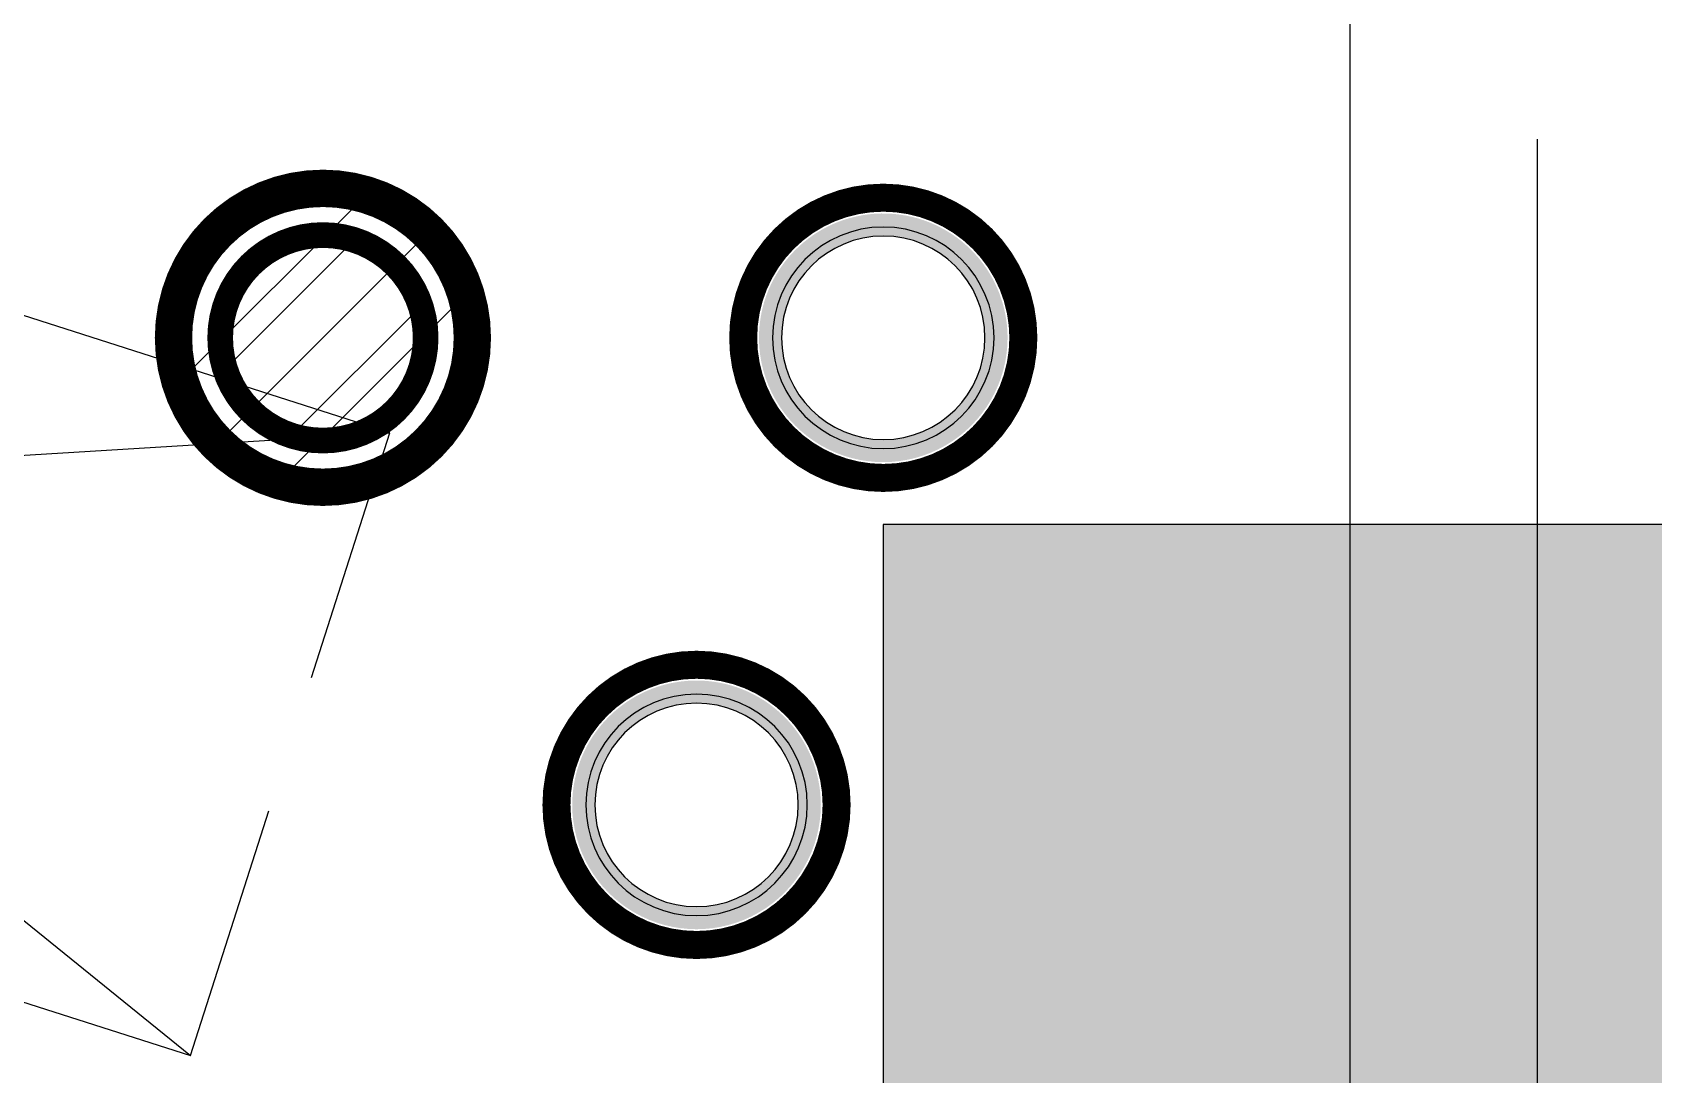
# Model space of a CAD drawing. Header units: inches. Extents: x 0 to 1813292486, y 0 to 3473589894.
# Drawn here: x 600522680 to 600523548, y 3473206391 to 3473206948 of the extents above; entities that cross this region are included whole.
import ezdxf
from ezdxf.enums import TextEntityAlignment as Align

# ---------------------------------------------------------------- set-up
doc = ezdxf.new("R2010")
doc.units = ezdxf.units.IN
doc.header["$LTSCALE"] = 1000
doc.header["$MEASUREMENT"] = 0
doc.linetypes.add('AX-MALL-GIRD-200$0$DOTE', pattern=[2.42, 2, -0.2, 0.02, -0.2])
doc.linetypes.add('PX-MALL-P02-LG$0$CONTINOUS', pattern=[0])
for name, color, linetype in [('A-Anno-Note', 241, 'Continuous'), ('AX-MALL-DIM-P02$0$A-Detl-Thin', 131, 'Continuous'), ('AX-MALL-GIRD-200$0$A-Grid', 222, 'AX-MALL-GIRD-200$0$DOTE'), ('AX-MALL-P02-200$0$A-Anno-Note', 241, 'Continuous'), ('AX-MALL-WALL-P02$0$A-Anno-Note', 241, 'Continuous'), ('AX-MALL-WALL-P02-QT$0$A-Curt', 151, 'Continuous'), ('AX-MALL-WALL-P02-QT$0$A-Detl-Patt', 8, 'Continuous'), ('AX-MALL-WALL-P02-QT$0$A-Detl-Thin', 131, 'Continuous'), ('AX-MALL-WALL-P02-QT$0$A-Fixt', 81, 'Continuous'), ('AX-MALL-WALL-P02-QT$0$A-Wall', 2, 'Continuous'), ('AX-MALL-WALL-P02-QT$0$A-Wall-Patt', 13, 'Continuous'), ('AX-MALL-WALL-P02-QT$0$A-Wind', 4, 'Continuous'), ('AX-MALL-ZTKD-P02$0$A-Anno-Note', 241, 'Continuous'), ('PX-MALL-P02-LG$0$P-Airr-Pipe', 140, 'Continuous'), ('PX-MALL-P02-LG$0$P-Drain-Fldr', 4, 'Continuous'), ('PX-MALL-P02-LG$0$P-Drain-Fldr-ARCH', 161, 'Continuous'), ('PX-MALL-P02-LG$0$P-Drain-Fldr-W100', 4, 'Continuous'), ('PX-MALL-P02-LG$0$P-Drain-Fldr-W50', 4, 'Continuous'), ('PX-MALL-P02-LG$0$P-Pipe-Risr', 7, 'Continuous'), ('PX-MALL-P02-LG$0$P-Pipe-Risr-Arch', 6, 'Continuous'), ('PX-MALL-P02-LG$0$P-Pipe-Risr-W100', 6, 'Continuous'), ('PX-MALL-P02-LG$0$P-Pipe-Risr-W50', 6, 'Continuous'), ('PX-MALL-P02-LG$0$P-Stom-pipe', 4, 'PX-MALL-P02-LG$0$CONTINOUS'), ('SX-MALL-WALL-L-2F~3F$0$S-COLU', 30, 'Continuous'), ('SX-MALL-WALL-L-2F~3F$0$S-PATT-BMCO', 7, 'Continuous')]:
    doc.layers.add(name, color=color, linetype=linetype)
doc.styles.add('PX-MALL-P02-LG$0$jzfz', font='gbenor.shx', dxfattribs={"bigfont": 'gbcbig.shx'})

# ---------------------------------------------------------------- blocks, each defined once
blk = doc.blocks.new('AX-MALL-GIRD-200')
at = {"layer": 'AX-MALL-GIRD-200$0$A-Grid'}
blk.add_line((600362273.86, 3473177427.82), (600323544.33, 3473073464.09), dxfattribs=at)
blk = doc.blocks.new('AX-MALL-WALL-P02-QT$0$JB-AC(O)-Hide')
for p, q in [((450, 175), (225, 175)), ((225, 87.5), (450, 175)), ((450, 37.5), (450, 175)), ((450, -175), (450, -37.5)), ((225, -87.5), (450, -175)), ((225, -175), (450, -175))]:
    blk.add_line(p, q)
blk = doc.blocks.new('AX-MALL-WALL-P02-QT$0$tj')
at = {"layer": 'AX-MALL-WALL-P02-QT$0$A-Detl-Patt'}
h = blk.add_hatch(dxfattribs=at)
h.set_pattern_fill('STEEL', color=256, scale=100, angle=50.43184)
h.set_pattern_definition([(75, (-14278.2, 156289.83), (-153.340725, 41.08752), []), (75, (-14317.88, 156358.57), (-153.340725, 41.08752), [])])
edge = h.paths.add_edge_path()
edge.add_line((88101.27, 47666.64), (87883.94, 47459.85))
edge.add_line((87883.94, 47459.85), (91571.55, 43584.64))
edge.add_arc((262949.39, 558937.71), 543101.41, 251.6057364, 260.0288667)
edge.add_arc((172180.85, -2862.15), 27100, 64.712866, 96.931605, ccw=False)
edge.add_arc((262948.97, 558936.32), 543099.97, 261.6155115, 271.7251478)
edge.add_line((279298.98, 16082.52), (279298.98, 16382.65))
edge.add_arc((262948.97, 558936.32), 542799.97, 261.6202036, 271.7261014, ccw=False)
edge.add_arc((172180.85, -2862.15), 27400, 64.806318, 96.838159)
edge.add_arc((262949.39, 558937.7), 542801.41, 251.6136389, 260.0241733, ccw=False)
edge.add_line((91737.26, 43845.69), (88101.27, 47666.64))
blk = doc.blocks.new('SX-MALL-WALL-L-2F~3F')
at = {"layer": 'SX-MALL-WALL-L-2F~3F$0$S-PATT-BMCO'}
h = blk.add_hatch(color=256, dxfattribs=at)
h.dxf.hatch_style = 1
h.paths.add_polyline_path([(600327837.31, 3473085990.56), (600328493.27, 3473085746.2), (600328737.63, 3473086402.16), (600328081.67, 3473086646.53)])
at = {"layer": 'SX-MALL-WALL-L-2F~3F$0$S-COLU'}
blk.add_lwpolyline([(600327837.31, 3473085990.56), (600328493.27, 3473085746.2), (600328737.63, 3473086402.16), (600328081.67, 3473086646.53)], close=True, dxfattribs=at)
blk = doc.blocks.new('SX-MALL-WALL-2F~3F')
blk.add_blockref('SX-MALL-WALL-L-2F~3F', (0, 0))
blk = doc.blocks.new('AX-MALL-WALL-P02-QT')
at = {"layer": 'AX-MALL-WALL-P02-QT$0$A-Wall-Patt'}
h = blk.add_hatch(dxfattribs=at)
h.set_pattern_fill('普通砖', color=256, scale=200, style=0)
h.set_pattern_definition([(45, (0, 359), (-353.553532015, 353.553532015), [])])
h.paths.add_polyline_path([(600328193.05, 3473085957.95), (600328309.02, 3473085967.74), (600332250.21, 3473096547.31), (600332191.41, 3473096675.92), (600332062.8, 3473096617.12), (600328133.6, 3473086069.78)])
at = {"layer": 'AX-MALL-WALL-P02-QT$0$A-Curt'}
for radius, start in [(14900, 233.659008), (14966.67, 233.645286)]:
    blk.add_arc((600335713.02, 3473098897.97), radius, start, 237.584582, dxfattribs=at)
at = {"layer": 'AX-MALL-WALL-P02-QT$0$A-Wall'}
blk.add_line((600328133.6, 3473086069.78), (600332062.8, 3473096617.12), dxfattribs=at)
at = {"layer": 'AX-MALL-WALL-P02-QT$0$A-Detl-Thin'}
blk.add_blockref('SX-MALL-WALL-2F~3F', (0, 0), dxfattribs=at)
at = {"layer": 'AX-MALL-WALL-P02-QT$0$A-Detl-Thin', "rotation": 339.5681613091762}
blk.add_blockref('AX-MALL-WALL-P02-QT$0$tj', (600144118.7, 3473128496.29), dxfattribs=at)
at = {"layer": 'AX-MALL-WALL-P02-QT$0$A-Fixt', "rotation": 321.8089052585481}
blk.add_blockref('AX-MALL-WALL-P02-QT$0$JB-AC(O)-Hide', (600327389.38, 3473086925.47), dxfattribs=at)
at = {"layer": 'AX-MALL-WALL-P02-QT$0$A-Wind'}
blk.add_blockref('AX-MALL-GIRD-200', (0, 0), dxfattribs=at)
blk = doc.blocks.new('AX-MALL-WALL-P02')
at = {"layer": 'AX-MALL-WALL-P02$0$A-Anno-Note'}
blk.add_blockref('AX-MALL-WALL-P02-QT', (0, 0), dxfattribs=at)
blk = doc.blocks.new('PX-MALL-P02-LG$0$A$C5A9C1854')
at = {"layer": 'PX-MALL-P02-LG$0$P-Drain-Fldr-W50', "ltscale": 0.7}
for p, q in [((52.37, -16.82), (-16.82, 52.37)), ((38.89, -38.89), (-38.89, 38.89)), ((16.82, -52.37), (-52.37, 16.82))]:
    blk.add_line(p, q, dxfattribs=at)
at = {"layer": 'PX-MALL-P02-LG$0$P-Drain-Fldr-W50', "ltscale": 0.7, "const_width": 13.75}
blk.add_lwpolyline([(-55, 0, 1), (55, 0, 1)], format="xyb", close=True, dxfattribs=at)
blk = doc.blocks.new('PX-MALL-P02-LG$0$A$C7D2520B3')
at = {"layer": 'PX-MALL-P02-LG$0$P-Drain-Fldr', "ltscale": 0.7}
for p, q in [((78.55, -25.22), (-25.22, 78.55)), ((58.34, -58.34), (-58.34, 58.34)), ((25.22, -78.55), (-78.55, 25.22))]:
    blk.add_line(p, q, dxfattribs=at)
at = {"layer": 'PX-MALL-P02-LG$0$P-Drain-Fldr', "ltscale": 0.7, "const_width": 20}
blk.add_lwpolyline([(0, -80, 1), (0, 80, 1)], format="xyb", close=True, dxfattribs=at)
blk = doc.blocks.new('PX-MALL-P02-LG$0$A$C2257314B')
at = {"layer": 'PX-MALL-P02-LG$0$P-Drain-Fldr-ARCH', "ltscale": 0.7}
for p, q in [((52.37, -16.82), (-16.82, 52.37)), ((38.89, -38.89), (-38.89, 38.89)), ((16.82, -52.37), (-52.37, 16.82))]:
    blk.add_line(p, q, dxfattribs=at)
for start, end in [(0, 180), (180, 0)]:
    blk.add_arc((0, 0), 55, start, end, dxfattribs=at)
blk = doc.blocks.new('PX-MALL-P02-LG$0$P-Drain-Fldr')
blk.add_blockref('PX-MALL-P02-LG$0$A$C2257314B', (0, 0))
at = {"layer": 'PX-MALL-P02-LG$0$P-Drain-Fldr-W100'}
blk.add_blockref('PX-MALL-P02-LG$0$A$C7D2520B3', (0, 0), dxfattribs=at)
at = {"layer": 'PX-MALL-P02-LG$0$P-Drain-Fldr-W50'}
blk.add_blockref('PX-MALL-P02-LG$0$A$C5A9C1854', (0, 0), dxfattribs=at)
blk = doc.blocks.new('PX-MALL-P02-LG$0$P-Risr')
at = {"layer": 'PX-MALL-P02-LG$0$P-Pipe-Risr-W50'}
h = blk.add_hatch(color=0, dxfattribs=at)
edge = h.paths.add_edge_path()
edge.add_ellipse((0, 0), major_axis=(47.06, 47.06), ratio=1, start_angle=225, end_angle=405, ccw=False)
edge.add_ellipse((0, 0), major_axis=(47.06, 47.06), ratio=1, start_angle=133.9676, end_angle=225, ccw=False)
edge.add_line((-66.54, 1.2), (-54.44, 1.2))
edge.add_ellipse((0, 0), major_axis=(-38.5, 38.5), ratio=1, start_angle=43.73814, end_angle=135)
edge.add_ellipse((0, 0), major_axis=(38.5, 38.5), ratio=1, start_angle=225, end_angle=405)
edge.add_ellipse((0, 0), major_axis=(38.5, 38.5), ratio=1, start_angle=45, end_angle=133.73814)
edge.add_line((-54.44, 1.2), (-66.54, 1.2))
edge.add_ellipse((0, 0), major_axis=(-47.06, 47.06), ratio=1, start_angle=-45, end_angle=43.9676, ccw=False)
at = {"layer": 'PX-MALL-P02-LG$0$P-Pipe-Risr-Arch', "ltscale": 0.7}
blk.add_circle((0, 0), 59.29, dxfattribs=at)
at = {"layer": 'PX-MALL-P02-LG$0$P-Pipe-Risr-W100', "color": 0, "const_width": 15}
blk.add_lwpolyline([(-75, 0, 1), (75, 0, 1)], format="xyb", close=True, dxfattribs=at)
at = {"layer": 'PX-MALL-P02-LG$0$P-Pipe-Risr-W50'}
blk.add_circle((0, 0), 54.45, dxfattribs=at)
at = {"layer": 'PX-MALL-P02-LG$0$P-Pipe-Risr', "style": 'PX-MALL-P02-LG$0$jzfz', "width": 0.6, "flags": 1}
for tag, p in [('SYS-MARK', (0.33, -45.66)), ('RANGE', (0.33, -45.68))]:
    blk.add_attdef(tag, text='', height=0.0156, dxfattribs=at).set_placement(p, align=Align.MIDDLE)
blk = doc.blocks.new('PX-MALL-P02-LG')
at = {"layer": 'PX-MALL-P02-LG$0$P-Airr-Pipe', "xscale": -1, "rotation": 69.56816130750386}
blk.add_blockref('PX-MALL-P02-LG$0$P-Risr', (600328116.56, 3473086740.24), dxfattribs=at)
at = {"layer": 'PX-MALL-P02-LG$0$P-Drain-Fldr', "xscale": -0.9999999999999991, "rotation": 339.5681613075038}
blk.add_blockref('PX-MALL-P02-LG$0$P-Drain-Fldr', (600327835.43, 3473086844.97), dxfattribs=at)
at = {"layer": 'PX-MALL-P02-LG$0$P-Stom-pipe', "ltscale": 0.7, "xscale": -1, "rotation": 69.56816130750386}
blk.add_blockref('PX-MALL-P02-LG$0$P-Risr', (600327935.6, 3473086540.87), dxfattribs=at)
blk = doc.blocks.new('AX-MALL-ZTKD-P02')
at = {"layer": 'AX-MALL-ZTKD-P02$0$A-Anno-Note'}
blk.add_blockref('AX-MALL-GIRD-200', (0, 0), dxfattribs=at)
blk = doc.blocks.new('AX-MALL-DIM-P02')
at = {"layer": 'AX-MALL-DIM-P02$0$A-Detl-Thin'}
blk.add_blockref('AX-MALL-ZTKD-P02', (0, 0), dxfattribs=at)
blk = doc.blocks.new('AX-MALL-P02-200')
at = {"layer": 'AX-MALL-P02-200$0$A-Anno-Note'}
blk.add_blockref('AX-MALL-WALL-P02', (0, 0), dxfattribs=at)
for name in ['AX-MALL-DIM-P02', 'PX-MALL-P02-LG']:
    blk.add_blockref(name, (0, 0), dxfattribs=at)

msp = doc.modelspace()

# ---------------------------------------------------------------- block references
at = {"layer": 'A-Anno-Note', "rotation": 20.43183869077545}
msp.add_blockref('AX-MALL-P02-200', (1250392458.53, 9048125.68), dxfattribs=at)

doc.saveas('drawing.dxf')
